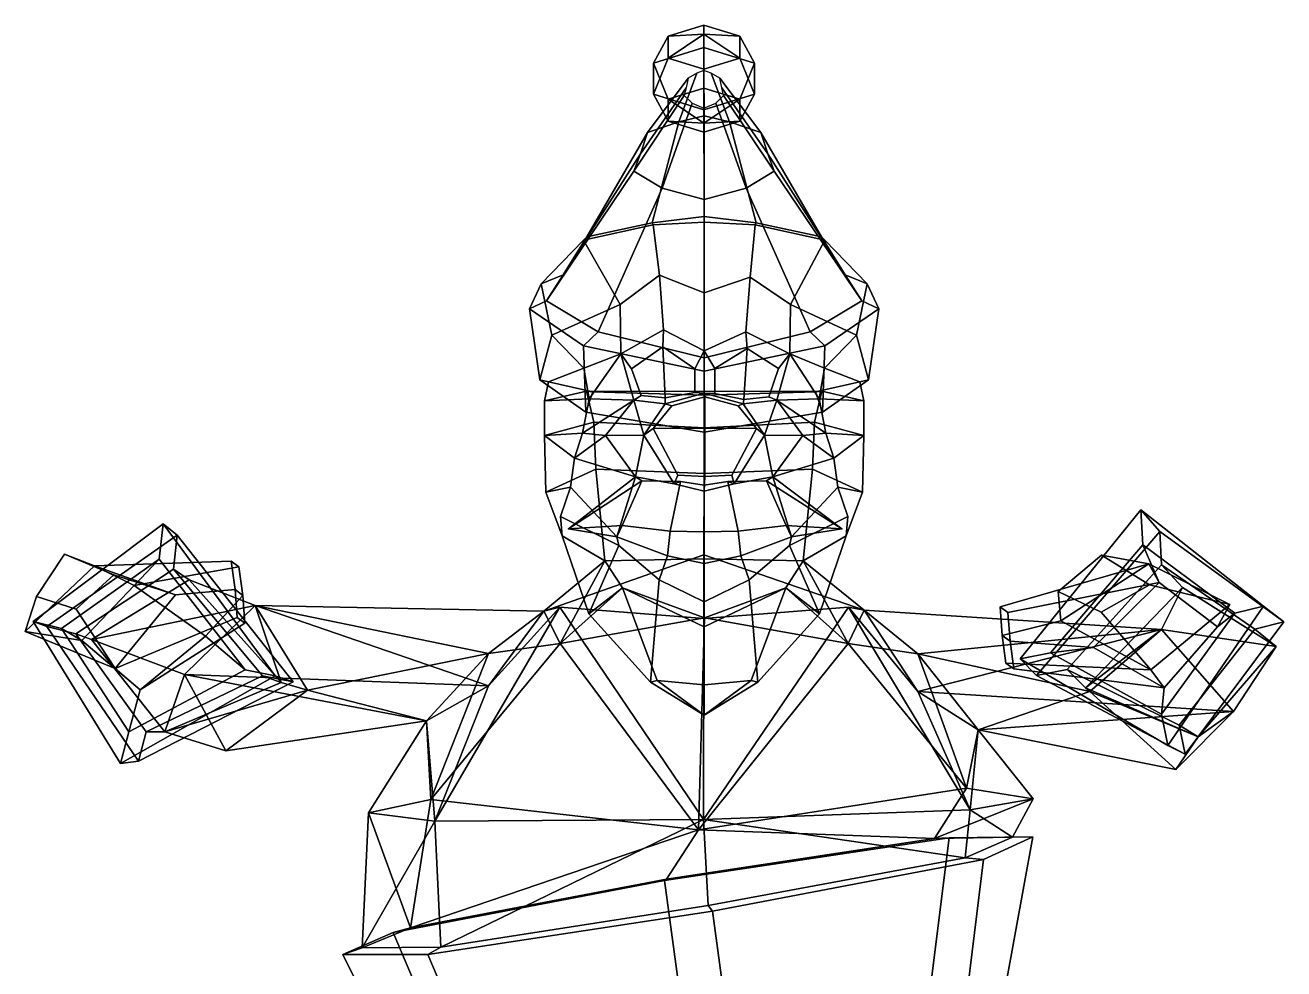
# Model space of a CAD drawing. Extents: x -260 to 219, y -153 to 395.
# Drawn here: x -259.8 to 219.1, y 36.3 to 395.3 of the extents above; entities that cross this region are included whole.
import ezdxf

# ---------------------------------------------------------------- set-up
doc = ezdxf.new("R2010")
doc.units = 0

msp = doc.modelspace()

# ---------------------------------------------------------------- linework, layer by layer
for p in [(-53.087593, 203.621521, 96.495125), (50.918976, 203.621521, 96.495125)]:
    msp.add_point(p)
for points in [[(-15.16676, 391.095703, -23.872442), (-1.557868, 395.278748, -30.054506), (-1.557866, 386.743835, -43.295696), (-20.803766, 380.828186, -34.552998)], [(-1.557871, 391.883362, -14.327083), (-1.557868, 395.278748, -30.054506), (-15.16676, 391.095703, -23.872442)], [(-1.557871, 391.883362, -14.327083), (12.051053, 391.095703, -23.87244), (-1.557868, 395.278748, -30.054506)], [(12.051053, 391.095703, -23.87244), (17.688026, 380.828186, -34.552998), (-1.557866, 386.743835, -43.295696), (-1.557868, 395.278748, -30.054506)], [(-20.80377, 368.996826, -17.067554), (-15.166762, 382.729675, -11.508414), (-15.16676, 391.095703, -23.872442), (-20.803766, 380.828186, -34.552998)], [(-1.557874, 378.546692, -5.326398), (-1.557871, 391.883362, -14.327083), (-15.166762, 382.729675, -11.508414)], [(-15.166762, 382.729675, -11.508414), (-1.557871, 391.883362, -14.327083), (-15.16676, 391.095703, -23.872442)], [(-1.557874, 378.546692, -5.326398), (12.051051, 382.729675, -11.508411), (-1.557871, 391.883362, -14.327083)], [(12.051051, 382.729675, -11.508411), (12.051053, 391.095703, -23.87244), (-1.557871, 391.883362, -14.327083)], [(17.688023, 368.996826, -17.067553), (17.688026, 380.828186, -34.552998), (12.051053, 391.095703, -23.87244), (12.051051, 382.729675, -11.508411)], [(-15.166757, 367.095276, -40.112091), (-20.803766, 380.828186, -34.552998), (-1.557866, 386.743835, -43.295696), (-1.557865, 371.278259, -46.294155)], [(12.051055, 367.095276, -40.112087), (-1.557865, 371.278259, -46.294155), (-1.557866, 386.743835, -43.295696), (17.688026, 380.828186, -34.552998)], [(-1.557873, 363.081177, -8.324883), (-1.557874, 378.546692, -5.326398), (-15.166762, 382.729675, -11.508414), (-20.80377, 368.996826, -17.067554)], [(-20.80377, 368.996826, -17.067554), (-20.803766, 380.828186, -34.552998), (-15.166757, 367.095276, -40.112091), (-15.166759, 358.729279, -27.748062)], [(-1.557873, 363.081177, -8.324883), (17.688023, 368.996826, -17.067553), (12.051051, 382.729675, -11.508411), (-1.557874, 378.546692, -5.326398)], [(17.688023, 368.996826, -17.067553), (12.051052, 358.729279, -27.748058), (12.051055, 367.095276, -40.112087), (17.688026, 380.828186, -34.552998)], [(-7.603781, 375.178345, -14.550315), (-8.353797, 371.498657, -17.069094), (-25.751518, 346.334167, 22.090275), (-23.072891, 354.492157, 33.183041)], [(-4.263281, 376.964905, -13.3274), (-7.603781, 375.178345, -14.550315), (-23.072891, 354.492157, 33.183041), (-11.142533, 358.452972, 38.568752)], [(-1.567859, 378.007507, -12.613706), (-4.263281, 376.964905, -13.3274), (-11.142533, 358.452972, 38.568752), (-1.516026, 360.764465, 41.711845)], [(-1.567859, 378.007507, -12.613706), (-1.516026, 360.764465, 41.711845), (8.110481, 358.452972, 38.568752), (1.127563, 376.964905, -13.327399)], [(1.127563, 376.964905, -13.327399), (8.110481, 358.452972, 38.568752), (20.04084, 354.492157, 33.183041), (4.468064, 375.178345, -14.550313)], [(4.468064, 375.178345, -14.550313), (20.04084, 354.492157, 33.183041), (22.719465, 346.334167, 22.090277), (5.218078, 371.498657, -17.069092)], [(-8.353797, 371.498657, -17.069094), (-9.040457, 368.530457, -19.100847), (-28.203876, 339.753571, 13.142376), (-25.751518, 346.334167, 22.090275)], [(-1.557873, 363.081177, -8.324883), (-20.80377, 368.996826, -17.067554), (-15.166759, 358.729279, -27.748062), (-1.55787, 354.546265, -21.566046)], [(-1.557876, 357.94162, -37.293423), (-15.166757, 367.095276, -40.112091), (-1.557865, 371.278259, -46.294155)], [(-1.557876, 357.94162, -37.293423), (-1.557865, 371.278259, -46.294155), (12.051055, 367.095276, -40.112087)], [(-1.557873, 363.081177, -8.324883), (-1.55787, 354.546265, -21.566046), (12.051052, 358.729279, -27.748058), (17.688023, 368.996826, -17.067553)], [(5.218078, 371.498657, -17.069092), (22.719465, 346.334167, 22.090277), (25.171827, 339.753571, 13.142379), (5.90474, 368.530457, -19.100845)], [(-9.040457, 368.530457, -19.100847), (-6.039512, 365.628967, -21.086916), (-17.486216, 333.320892, 4.395607), (-28.203876, 339.753571, 13.142376)], [(-6.039512, 365.628967, -21.086916), (-1.56786, 363.674316, -22.424938), (-1.516028, 328.987274, -1.497026), (-17.486216, 333.320892, 4.395607)], [(-15.166759, 358.729279, -27.748062), (-15.166757, 367.095276, -40.112091), (-1.557876, 357.94162, -37.293423)], [(2.903792, 365.628967, -21.086914), (14.454159, 333.320892, 4.395608), (-1.516028, 328.987274, -1.497026), (-1.56786, 363.674316, -22.424938)], [(12.051052, 358.729279, -27.748058), (-1.557876, 357.94162, -37.293423), (12.051055, 367.095276, -40.112087)], [(5.90474, 368.530457, -19.100845), (25.171827, 339.753571, 13.142379), (14.454159, 333.320892, 4.395608), (2.903792, 365.628967, -21.086914)], [(-1.488029, 322.523285, 92.132759), (-1.516026, 360.764465, 41.711845), (-11.142533, 358.452972, 38.568752), (-21.276293, 320.042511, 85.123764)], [(-1.488029, 322.523285, 92.132759), (18.30023, 320.042511, 85.123764), (8.110481, 358.452972, 38.568752), (-1.516026, 360.764465, 41.711845)], [(-55.177132, 300.319336, 48.989853), (-46.136597, 314.722412, 73.295334), (-23.072891, 354.492157, 33.183041), (-25.751518, 346.334167, 22.090275)], [(-46.136597, 314.722412, 73.295334), (-21.276293, 320.042511, 85.123764), (-11.142533, 358.452972, 38.568752), (-23.072891, 354.492157, 33.183041)], [(-1.55787, 354.546265, -21.566046), (-15.166759, 358.729279, -27.748062), (-1.557876, 357.94162, -37.293423)], [(-1.55787, 354.546265, -21.566046), (-1.557876, 357.94162, -37.293423), (12.051052, 358.729279, -27.748058)], [(43.160545, 314.722412, 73.295334), (20.04084, 354.492157, 33.183041), (8.110481, 358.452972, 38.568752), (18.30023, 320.042511, 85.123764)], [(52.201073, 300.319336, 48.989853), (22.719465, 346.334167, 22.090277), (20.04084, 354.492157, 33.183041), (43.160545, 314.722412, 73.295334)], [(-61.447071, 290.457428, 27.983513), (-55.177132, 300.319336, 48.989853), (-25.751518, 346.334167, 22.090275), (-28.203876, 339.753571, 13.142376)], [(58.471012, 290.457428, 27.983515), (25.171827, 339.753571, 13.142379), (22.719465, 346.334167, 22.090277), (52.201073, 300.319336, 48.989853)], [(-41.859158, 278.60022, 9.915109), (-61.447071, 290.457428, 27.983513), (-28.203876, 339.753571, 13.142376), (-17.486216, 333.320892, 4.395607)], [(38.883091, 278.60022, 9.915109), (14.454159, 333.320892, 4.395608), (25.171827, 339.753571, 13.142379), (58.471012, 290.457428, 27.983515)], [(-1.488031, 268.70694, -6.900535), (-41.859158, 278.60022, 9.915109), (-17.486216, 333.320892, 4.395607), (-1.516028, 328.987274, -1.497026)], [(-1.488031, 268.70694, -6.900535), (-1.516028, 328.987274, -1.497026), (14.454159, 333.320892, 4.395608), (38.883091, 278.60022, 9.915109)], [(-1.488029, 320.377899, 96.542175), (-1.488029, 322.523285, 92.132759), (-21.276293, 320.042511, 85.123764), (-20.887629, 319.312012, 90.473976)], [(-1.488029, 320.377899, 96.542175), (17.911566, 319.312012, 90.473976), (18.30023, 320.042511, 85.123764), (-1.488029, 322.523285, 92.132759)], [(-20.887629, 319.312012, 90.473976), (-21.276293, 320.042511, 85.123764), (-46.136597, 314.722412, 73.295334), (-47.378948, 313.50296, 78.487442)], [(-18.530802, 300.183899, 100.69799), (-20.887629, 319.312012, 90.473976), (-47.378948, 313.50296, 78.487442), (-33.471539, 289.057861, 92.467857)], [(-1.488031, 293.446777, 107.165222), (-1.488029, 320.377899, 96.542175), (-20.887629, 319.312012, 90.473976), (-18.530802, 300.183899, 100.69799)], [(-1.488031, 293.446777, 107.165222), (15.958465, 299.434906, 100.999649), (17.911566, 319.312012, 90.473976), (-1.488029, 320.377899, 96.542175)], [(15.958465, 299.434906, 100.999649), (31.367516, 289.057861, 92.467865), (44.402897, 313.50296, 78.487442), (17.911566, 319.312012, 90.473976)], [(17.911566, 319.312012, 90.473976), (44.402897, 313.50296, 78.487442), (43.160545, 314.722412, 73.295334), (18.30023, 320.042511, 85.123764)], [(-47.378948, 313.50296, 78.487442), (-46.136597, 314.722412, 73.295334), (-55.177132, 300.319336, 48.989853), (-63.475811, 296.849731, 51.520355)], [(-33.471539, 289.057861, 92.467857), (-47.378948, 313.50296, 78.487442), (-63.475811, 296.849731, 51.520355), (-59.428745, 277.363983, 76.627441)], [(31.367516, 289.057861, 92.467865), (56.45269, 277.363983, 76.627441), (60.499748, 296.849731, 51.520355), (44.402897, 313.50296, 78.487442)], [(44.402897, 313.50296, 78.487442), (60.499748, 296.849731, 51.520355), (52.201073, 300.319336, 48.989853), (43.160545, 314.722412, 73.295334)], [(-63.475811, 296.849731, 51.520355), (-55.177132, 300.319336, 48.989853), (-61.447071, 290.457428, 27.983513), (-68.001495, 287.409241, 27.423643)], [(-18.530802, 300.183899, 100.69799), (-33.471539, 289.057861, 92.467857), (-33.178829, 270.280487, 94.382607), (-16.962112, 279.393402, 105.70285)], [(-1.488031, 293.446777, 107.165222), (-18.530802, 300.183899, 100.69799), (-16.962112, 279.393402, 105.70285), (-1.488032, 271.331573, 108.303795)], [(-1.488031, 293.446777, 107.165222), (-1.488032, 271.331573, 108.303795), (14.38977, 278.597626, 105.763184), (15.958465, 299.434906, 100.999649)], [(15.958465, 299.434906, 100.999649), (14.38977, 278.597626, 105.763184), (31.074802, 270.280487, 94.382607), (31.367516, 289.057861, 92.467865)], [(60.499748, 296.849731, 51.520355), (65.025444, 287.409241, 27.423645), (58.471012, 290.457428, 27.983515), (52.201073, 300.319336, 48.989853)], [(-59.428745, 277.363983, 76.627441), (-63.475811, 296.849731, 51.520355), (-68.001495, 287.409241, 27.423643), (-64.002167, 260.336975, 42.819588)], [(56.45269, 277.363983, 76.627441), (61.026104, 260.336975, 42.819588), (65.025444, 287.409241, 27.423645), (60.499748, 296.849731, 51.520355)], [(-68.001495, 287.409241, 27.423643), (-61.447071, 290.457428, 27.983513), (-41.859158, 278.60022, 9.915109), (-47.387875, 273.341766, 7.926964)], [(-64.002167, 260.336975, 42.819588), (-68.001495, 287.409241, 27.423643), (-47.387875, 273.341766, 7.926964), (-46.492546, 248.026703, 19.584167)], [(-47.263206, 264.804474, 78.218208), (-33.178829, 270.280487, 94.382607), (-33.471539, 289.057861, 92.467857), (-59.428745, 277.363983, 76.627441)], [(44.287144, 264.804474, 78.218208), (56.45269, 277.363983, 76.627441), (31.367516, 289.057861, 92.467865), (31.074802, 270.280487, 94.382607)], [(65.025444, 287.409241, 27.423645), (44.411812, 273.341766, 7.926965), (38.883091, 278.60022, 9.915109), (58.471012, 290.457428, 27.983515)], [(61.026104, 260.336975, 42.819588), (43.516487, 248.026703, 19.584167), (44.411812, 273.341766, 7.926965), (65.025444, 287.409241, 27.423645)], [(-47.387875, 273.341766, 7.926964), (-41.859158, 278.60022, 9.915109), (-1.488031, 268.70694, -6.900535), (-1.488031, 263.652466, -9.772123)], [(-17.220961, 272.954041, 104.469688), (-16.962112, 279.393402, 105.70285), (-33.178829, 270.280487, 94.382607), (-29.158092, 264.585327, 94.654114)], [(-17.220961, 272.954041, 104.469688), (-5.073087, 264.582153, 106.095718), (-1.488032, 271.331573, 108.303795), (-16.962112, 279.393402, 105.70285)], [(14.896642, 272.258911, 104.268639), (14.38977, 278.597626, 105.763184), (-1.488032, 271.331573, 108.303795), (2.550161, 264.701416, 106.276031)], [(44.411812, 273.341766, 7.926965), (-1.488031, 263.652466, -9.772123), (-1.488031, 268.70694, -6.900535), (38.883091, 278.60022, 9.915109)], [(14.896642, 272.258911, 104.268639), (26.815987, 264.704834, 92.15062), (31.074802, 270.280487, 94.382607), (14.38977, 278.597626, 105.763184)], [(-59.428745, 277.363983, 76.627441), (-64.002167, 260.336975, 42.819588), (-60.696621, 259.555634, 41.953903), (-47.263206, 264.804474, 78.218208)], [(-46.492546, 248.026703, 19.584167), (-47.387875, 273.341766, 7.926964), (-1.488031, 263.652466, -9.772123), (-1.488033, 240.376007, 1.354337)], [(43.516487, 248.026703, 19.584167), (-1.488033, 240.376007, 1.354337), (-1.488031, 263.652466, -9.772123), (44.411812, 273.341766, 7.926965)], [(56.45269, 277.363983, 76.627441), (44.287144, 264.804474, 78.218208), (57.720566, 259.555634, 41.953903), (61.026104, 260.336975, 42.819588)], [(-45.290455, 253.115417, 78.655991), (-33.178829, 270.280487, 94.382607), (-47.263206, 264.804474, 78.218208)], [(-28.248562, 252.55481, 98.549278), (-33.178829, 270.280487, 94.382607), (-45.290455, 253.115417, 78.655991)], [(-25.411091, 254.395508, 97.547935), (-29.158092, 264.585327, 94.654114), (-33.178829, 270.280487, 94.382607), (-28.248562, 252.55481, 98.549278)], [(-16.321604, 253.460938, 102.64016), (-17.220961, 272.954041, 104.469688), (-29.158092, 264.585327, 94.654114), (-25.411091, 254.395508, 97.547935)], [(-5.073087, 264.582153, 106.095718), (-17.220961, 272.954041, 104.469688), (-16.321604, 253.460938, 102.64016), (-5.073087, 255.464905, 106.939919)], [(-5.073087, 255.464905, 106.939919), (-1.488032, 255.217468, 110.144325), (-1.488032, 271.331573, 108.303795), (-5.073087, 264.582153, 106.095718)], [(2.550161, 255.196808, 107.318275), (2.550161, 264.701416, 106.276031), (-1.488032, 271.331573, 108.303795), (-1.488032, 255.217468, 110.144325)], [(2.550161, 264.701416, 106.276031), (2.550161, 255.196808, 107.318275), (13.579628, 252.848572, 102.009949), (14.896642, 272.258911, 104.268639)], [(13.579628, 252.848572, 102.009949), (23.141953, 253.844604, 95.723228), (26.815987, 264.704834, 92.15062), (14.896642, 272.258911, 104.268639)], [(23.141953, 253.844604, 95.723228), (26.144537, 252.55481, 98.549278), (31.074802, 270.280487, 94.382607), (26.815987, 264.704834, 92.15062)], [(26.144537, 252.55481, 98.549278), (42.314388, 253.115417, 78.655991), (31.074802, 270.280487, 94.382607)], [(42.314388, 253.115417, 78.655991), (44.287144, 264.804474, 78.218208), (31.074802, 270.280487, 94.382607)], [(-47.263206, 264.804474, 78.218208), (-60.696621, 259.555634, 41.953903), (-62.201031, 252.299255, 42.462151), (-45.290455, 253.115417, 78.655991)], [(44.287144, 264.804474, 78.218208), (42.314388, 253.115417, 78.655991), (59.224968, 252.299255, 42.462151), (57.720566, 259.555634, 41.953903)], [(-64.002167, 260.336975, 42.819588), (-46.492546, 248.026703, 19.584167), (-43.906418, 255.775208, 16.107876), (-60.696621, 259.555634, 41.953903)], [(-62.201031, 252.299255, 42.462151), (-60.696621, 259.555634, 41.953903), (-43.906418, 255.775208, 16.107876), (-46.218781, 255.978638, 12.67251)], [(61.026104, 260.336975, 42.819588), (57.720566, 259.555634, 41.953903), (40.930359, 255.775208, 16.107876), (43.516487, 248.026703, 19.584167)], [(59.224968, 252.299255, 42.462151), (43.242714, 255.978638, 12.67251), (40.930359, 255.775208, 16.107876), (57.720566, 259.555634, 41.953903)], [(-62.222813, 239.105347, 44.641083), (-62.201031, 252.299255, 42.462151), (-46.218781, 255.978638, 12.67251), (-43.474003, 244.281586, 11.188781)], [(-46.492546, 248.026703, 19.584167), (-1.488033, 240.376007, 1.354337), (-1.488032, 254.563965, -0.820107), (-43.906418, 255.775208, 16.107876)], [(-46.218781, 255.978638, 12.67251), (-43.906418, 255.775208, 16.107876), (-1.488032, 254.563965, -0.820107), (-1.488032, 255.90448, -2.405132)], [(-43.474003, 244.281586, 11.188781), (-46.218781, 255.978638, 12.67251), (-1.488032, 255.90448, -2.405132), (-1.488032, 242.028259, -0.945824)], [(-16.321604, 253.460938, 102.64016), (-25.411091, 254.395508, 97.547935), (-28.248562, 252.55481, 98.549278), (-16.288712, 251.273895, 104.835991)], [(-1.229649, 242.014221, 128.666168), (-1.229649, 253.831116, 124.536148), (-13.852524, 250.396851, 121.01963), (-20.928852, 241.83252, 122.216965)], [(-16.321604, 253.460938, 102.64016), (-16.288712, 251.273895, 104.835991), (-1.488032, 255.217468, 110.144325), (-5.073087, 255.464905, 106.939919)], [(-1.229649, 253.831116, 124.536148), (-1.488032, 255.217468, 110.144325), (-16.288712, 251.273895, 104.835991), (-13.852524, 250.396851, 121.01963)], [(43.516487, 248.026703, 19.584167), (40.930359, 255.775208, 16.107876), (-1.488032, 254.563965, -0.820107), (-1.488033, 240.376007, 1.354337)], [(43.242714, 255.978638, 12.67251), (-1.488032, 255.90448, -2.405132), (-1.488032, 254.563965, -0.820107), (40.930359, 255.775208, 16.107876)], [(40.49794, 244.281586, 11.188781), (-1.488032, 242.028259, -0.945824), (-1.488032, 255.90448, -2.405132), (43.242714, 255.978638, 12.67251)], [(-1.229649, 253.831116, 124.536148), (11.393223, 250.396851, 121.01963), (13.312647, 251.273895, 104.835991), (-1.488032, 255.217468, 110.144325)], [(13.579628, 252.848572, 102.009949), (2.550161, 255.196808, 107.318275), (-1.488032, 255.217468, 110.144325), (13.312647, 251.273895, 104.835991)], [(-1.229649, 242.014221, 128.666168), (18.469551, 241.83252, 122.216965), (11.393223, 250.396851, 121.01963), (-1.229649, 253.831116, 124.536148)], [(13.579628, 252.848572, 102.009949), (13.312647, 251.273895, 104.835991), (26.144537, 252.55481, 98.549278), (23.141953, 253.844604, 95.723228)], [(59.246754, 239.105347, 44.641083), (40.49794, 244.281586, 11.188781), (43.242714, 255.978638, 12.67251), (59.224968, 252.299255, 42.462151)], [(-45.290455, 253.115417, 78.655991), (-62.201031, 252.299255, 42.462151), (-62.222813, 239.105347, 44.641083), (-47.732224, 240.016235, 78.504814)], [(-47.732224, 240.016235, 78.504814), (-28.248562, 252.55481, 98.549278), (-45.290455, 253.115417, 78.655991)], [(-39.078247, 239.199524, 101.72583), (-28.248562, 252.55481, 98.549278), (-47.732224, 240.016235, 78.504814)], [(-39.078247, 239.199524, 101.72583), (-24.446487, 239.352844, 104.760262), (-28.248562, 252.55481, 98.549278)], [(-24.446487, 239.352844, 104.760262), (-16.288712, 251.273895, 104.835991), (-28.248562, 252.55481, 98.549278)], [(-20.928852, 241.83252, 122.216965), (-13.852524, 250.396851, 121.01963), (-16.288712, 251.273895, 104.835991), (-24.446487, 239.352844, 104.760262)], [(18.469551, 241.83252, 122.216965), (21.470425, 239.352844, 104.760262), (13.312647, 251.273895, 104.835991), (11.393223, 250.396851, 121.01963)], [(21.470425, 239.352844, 104.760262), (26.144537, 252.55481, 98.549278), (13.312647, 251.273895, 104.835991)], [(36.102184, 239.199524, 101.72583), (26.144537, 252.55481, 98.549278), (21.470425, 239.352844, 104.760262)], [(44.756165, 240.016235, 78.504814), (42.314388, 253.115417, 78.655991), (26.144537, 252.55481, 98.549278)], [(36.102184, 239.199524, 101.72583), (44.756165, 240.016235, 78.504814), (26.144537, 252.55481, 98.549278)], [(42.314388, 253.115417, 78.655991), (44.756165, 240.016235, 78.504814), (59.246754, 239.105347, 44.641083), (59.224968, 252.299255, 42.462151)], [(-61.786457, 217.551086, 46.003769), (-62.222813, 239.105347, 44.641083), (-43.474003, 244.281586, 11.188781), (-42.681286, 226.293915, 14.099627)], [(-42.681286, 226.293915, 14.099627), (-43.474003, 244.281586, 11.188781), (-1.488032, 242.028259, -0.945824), (-1.488032, 224.668213, 3.485335)], [(39.705223, 226.293915, 14.099627), (-1.488032, 224.668213, 3.485335), (-1.488032, 242.028259, -0.945824), (40.49794, 244.281586, 11.188781)], [(58.810402, 217.551086, 46.003769), (39.705223, 226.293915, 14.099627), (40.49794, 244.281586, 11.188781), (59.246754, 239.105347, 44.641083)], [(-47.732224, 240.016235, 78.504814), (-62.222813, 239.105347, 44.641083), (-50.798298, 230.492859, 77.948036)], [(-50.798298, 230.492859, 77.948036), (-39.078247, 239.199524, 101.72583), (-47.732224, 240.016235, 78.504814)], [(-11.504524, 224.084534, 117.381271), (-20.928852, 241.83252, 122.216965), (-24.446487, 239.352844, 104.760262), (-12.954493, 220.765808, 104.511536)], [(-1.229649, 223.563049, 122.611298), (-1.229649, 242.014221, 128.666168), (-20.928852, 241.83252, 122.216965), (-11.504524, 224.084534, 117.381271)], [(-1.229649, 223.563049, 122.611298), (9.045225, 224.084534, 117.381271), (18.469551, 241.83252, 122.216965), (-1.229649, 242.014221, 128.666168)], [(9.045225, 224.084534, 117.381271), (9.978429, 220.765808, 104.511536), (21.470425, 239.352844, 104.760262), (18.469551, 241.83252, 122.216965)], [(47.822239, 230.492859, 77.948036), (44.756165, 240.016235, 78.504814), (36.102184, 239.199524, 101.72583)], [(44.756165, 240.016235, 78.504814), (47.822239, 230.492859, 77.948036), (59.246754, 239.105347, 44.641083)], [(-52.404041, 219.562988, 78.12674), (-50.798298, 230.492859, 77.948036), (-62.222813, 239.105347, 44.641083), (-61.786457, 217.551086, 46.003769)], [(-27.581627, 223.386169, 98.608398), (-39.078247, 239.199524, 101.72583), (-50.798298, 230.492859, 77.948036)], [(-27.581627, 223.386169, 98.608398), (-24.446487, 239.352844, 104.760262), (-39.078247, 239.199524, 101.72583)], [(-12.954493, 220.765808, 104.511536), (-24.446487, 239.352844, 104.760262), (-27.581627, 223.386169, 98.608398)], [(9.978429, 220.765808, 104.511536), (24.605564, 223.386169, 98.608398), (21.470425, 239.352844, 104.760262)], [(24.605564, 223.386169, 98.608398), (36.102184, 239.199524, 101.72583), (21.470425, 239.352844, 104.760262)], [(24.605564, 223.386169, 98.608398), (47.822239, 230.492859, 77.948036), (36.102184, 239.199524, 101.72583)], [(49.427982, 219.562988, 78.12674), (58.810402, 217.551086, 46.003769), (59.246754, 239.105347, 44.641083), (47.822239, 230.492859, 77.948036)], [(-52.404041, 219.562988, 78.12674), (-34.689636, 200.560211, 104.917747), (-27.581627, 223.386169, 98.608398), (-50.798298, 230.492859, 77.948036)], [(49.427982, 219.562988, 78.12674), (47.822239, 230.492859, 77.948036), (24.605564, 223.386169, 98.608398), (31.713572, 200.560211, 104.917747)], [(-55.457916, 200.939423, 50.112881), (-61.786457, 217.551086, 46.003769), (-42.681286, 226.293915, 14.099627), (-39.314499, 191.493225, 31.855993)], [(-39.314499, 191.493225, 31.855993), (-42.681286, 226.293915, 14.099627), (-1.488032, 224.668213, 3.485335), (-1.642652, 192.260437, 8.88728)], [(36.169563, 191.493225, 31.855993), (-1.642652, 192.260437, 8.88728), (-1.488032, 224.668213, 3.485335), (39.705223, 226.293915, 14.099627)], [(52.481853, 200.939423, 50.112881), (36.169563, 191.493225, 31.855993), (39.705223, 226.293915, 14.099627), (58.810402, 217.551086, 46.003769)], [(-25.215437, 221.965515, 112.608627), (-27.581627, 223.386169, 98.608398), (-53.087593, 203.621521, 96.495125)], [(-53.087593, 203.621521, 96.495125), (-27.581627, 223.386169, 98.608398), (-34.689636, 200.560211, 104.917747)], [(-32.692638, 204.916809, 115.00264), (-25.215437, 221.965515, 112.608627), (-53.087593, 203.621521, 96.495125)], [(-10.518066, 221.703247, 112.725739), (-25.215437, 221.965515, 112.608627), (-32.692638, 204.916809, 115.00264), (-14.479019, 202.725494, 123.670204)], [(-25.215437, 221.965515, 112.608627), (-10.518066, 221.703247, 112.725739), (-12.954493, 220.765808, 104.511536), (-27.581627, 223.386169, 98.608398)], [(-14.479019, 202.725494, 123.670204), (-1.488032, 202.522034, 124.353912), (-1.488032, 220.289246, 115.474304), (-10.518066, 221.703247, 112.725739)], [(-1.229649, 223.563049, 122.611298), (-11.504524, 224.084534, 117.381271), (-12.954493, 220.765808, 104.511536), (-1.488032, 217.978455, 110.43103)], [(-1.488032, 220.289246, 115.474304), (-1.488032, 217.978455, 110.43103), (-12.954493, 220.765808, 104.511536), (-10.518066, 221.703247, 112.725739)], [(-1.229649, 223.563049, 122.611298), (-1.488032, 217.978455, 110.43103), (9.978429, 220.765808, 104.511536), (9.045225, 224.084534, 117.381271)], [(11.502954, 202.725494, 123.670204), (7.542004, 221.703247, 112.725739), (-1.488032, 220.289246, 115.474304), (-1.488032, 202.522034, 124.353912)], [(-1.488032, 220.289246, 115.474304), (7.542004, 221.703247, 112.725739), (9.978429, 220.765808, 104.511536), (-1.488032, 217.978455, 110.43103)], [(22.239374, 221.965515, 112.608627), (24.605564, 223.386169, 98.608398), (9.978429, 220.765808, 104.511536), (7.542004, 221.703247, 112.725739)], [(7.542004, 221.703247, 112.725739), (11.502954, 202.725494, 123.670204), (29.716576, 204.916809, 115.00264), (22.239374, 221.965515, 112.608627)], [(22.239374, 221.965515, 112.608627), (50.918976, 203.621521, 96.495125), (24.605564, 223.386169, 98.608398)], [(29.716576, 204.916809, 115.00264), (50.918976, 203.621521, 96.495125), (22.239374, 221.965515, 112.608627)], [(50.918976, 203.621521, 96.495125), (31.713572, 200.560211, 104.917747), (24.605564, 223.386169, 98.608398)], [(-55.457916, 200.939423, 50.112881), (-56.127266, 208.304901, 81.29702), (-52.404041, 219.562988, 78.12674), (-61.786457, 217.551086, 46.003769)], [(-52.404041, 219.562988, 78.12674), (-56.127266, 208.304901, 81.29702), (-34.006466, 197.33847, 95.906563), (-34.689636, 200.560211, 104.917747)], [(49.427982, 219.562988, 78.12674), (31.713572, 200.560211, 104.917747), (31.030401, 197.33847, 95.906563), (53.151211, 208.304901, 81.29702)], [(52.481853, 200.939423, 50.112881), (58.810402, 217.551086, 46.003769), (49.427982, 219.562988, 78.12674), (53.151211, 208.304901, 81.29702)], [(124.904831, 147.911682, 81.551521), (118.742462, 154.252991, 113.474464), (164.678314, 210.924377, 111.5327), (171.935928, 202.661926, 81.061028)], [(118.742462, 154.252991, 113.474464), (130.282684, 156.455933, 115.589119), (165.423248, 197.626465, 114.343773), (164.678314, 210.924377, 111.5327)], [(211.374802, 174.272614, 129.983597), (219.050644, 168.258392, 98.330383), (171.935928, 202.661926, 81.061028), (164.678314, 210.924377, 111.5327)], [(211.374802, 174.272614, 129.983597), (164.678314, 210.924377, 111.5327), (165.423248, 197.626465, 114.343773), (200.458694, 171.622284, 128.096039)], [(-34.006466, 197.33847, 95.906563), (-56.127266, 208.304901, 81.29702), (-55.457916, 200.939423, 50.112881), (-45.379848, 171.291962, 66.107307)], [(31.030401, 197.33847, 95.906563), (42.403786, 171.291962, 66.107307), (52.481853, 200.939423, 50.112881), (53.151211, 208.304901, 81.29702)], [(-256.803589, 168.460571, 113.250252), (-207.275238, 205.599365, 118.907188), (-202.022293, 201.277618, 87.233971), (-251.519455, 166.524292, 80.610641)], [(-256.803589, 168.460571, 113.250252), (-245.961838, 165.719604, 115.416344), (-208.809952, 192.089783, 119.560806), (-207.275238, 205.599365, 118.907188)], [(-251.519455, 166.524292, 80.610641), (-202.022293, 201.277618, 87.233971), (-203.409439, 188.365997, 87.873161), (-240.523544, 163.702393, 82.810448)], [(-164.656448, 147.711823, 131.484421), (-207.275238, 205.599365, 118.907188), (-208.809952, 192.089783, 119.560806), (-176.153397, 150.000854, 129.230103)], [(-157.86676, 145.436523, 99.142723), (-202.022293, 201.277618, 87.233971), (-207.275238, 205.599365, 118.907188), (-164.656448, 147.711823, 131.484421)], [(-157.86676, 145.436523, 99.142723), (-169.574539, 147.726807, 96.849907), (-203.409439, 188.365997, 87.873161), (-202.022293, 201.277618, 87.233971)], [(-34.689636, 200.560211, 104.917747), (-32.692638, 204.916809, 115.00264), (-53.087593, 203.621521, 96.495125)], [(-14.479019, 202.725494, 123.670204), (-32.692638, 204.916809, 115.00264), (-34.689636, 200.560211, 104.917747), (-15.480646, 193.426453, 113.76458)], [(-1.488032, 202.522034, 124.353912), (-14.479019, 202.725494, 123.670204), (-15.480646, 193.426453, 113.76458), (-1.488032, 190.459656, 119.235947)], [(-1.488032, 202.522034, 124.353912), (-1.488032, 190.459656, 119.235947), (12.504581, 193.426453, 113.76458), (11.502954, 202.725494, 123.670204)], [(11.502954, 202.725494, 123.670204), (12.504581, 193.426453, 113.76458), (31.713572, 200.560211, 104.917747), (29.716576, 204.916809, 115.00264)], [(31.713572, 200.560211, 104.917747), (50.918976, 203.621521, 96.495125), (29.716576, 204.916809, 115.00264)], [(124.904831, 147.911682, 81.551521), (171.935928, 202.661926, 81.061028), (172.568878, 189.952972, 83.73011), (136.654327, 150.114929, 83.712418)], [(219.050644, 168.258392, 98.330383), (207.976898, 165.529114, 96.423676), (172.568878, 189.952972, 83.73011), (171.935928, 202.661926, 81.061028)], [(-45.379848, 171.291962, 66.107307), (-55.457916, 200.939423, 50.112881), (-39.314499, 191.493225, 31.855993), (-32.543373, 181.229004, 60.032959)], [(-21.848066, 145.290405, 97.859222), (-18.662941, 184.274963, 115.812431), (-34.006466, 197.33847, 95.906563), (-45.379848, 171.291962, 66.107307)], [(-18.662941, 184.274963, 115.812431), (-15.480646, 193.426453, 113.76458), (-34.689636, 200.560211, 104.917747), (-34.006466, 197.33847, 95.906563)], [(15.686874, 184.274963, 115.812431), (31.030401, 197.33847, 95.906563), (31.713572, 200.560211, 104.917747), (12.504581, 193.426453, 113.76458)], [(18.872002, 145.290405, 97.859222), (42.403786, 171.291962, 66.107307), (31.030401, 197.33847, 95.906563), (15.686874, 184.274963, 115.812431)], [(42.403786, 171.291962, 66.107307), (29.644087, 181.229004, 60.032959), (36.169563, 191.493225, 31.855993), (52.481853, 200.939423, 50.112881)], [(146.585159, 158.54425, 106.668602), (171.670532, 183.297119, 106.92205), (165.423248, 197.626465, 114.343773), (130.282684, 156.455933, 115.589119)], [(193.756073, 166.402008, 116.53376), (200.458694, 171.622284, 128.096039), (165.423248, 197.626465, 114.343773), (171.670532, 183.297119, 106.92205)], [(-255.484222, 177.875854, 198.589142), (-244.805038, 194.000061, 208.664841), (-233.435211, 189.582672, 140.67952), (-259.822601, 164.623871, 140.201431)], [(-240.412079, 173.11322, 215.835815), (-226.080658, 186.104523, 215.689774), (-244.805038, 194.000061, 208.664841), (-255.484222, 177.875854, 198.589142)], [(-238.248917, 161.121948, 109.539833), (-218.30481, 182.129456, 109.525314), (-208.809952, 192.089783, 119.560806), (-245.961838, 165.719604, 115.416344)], [(-226.080658, 186.104523, 215.689774), (-202.593277, 178.597961, 166.771835), (-233.435211, 189.582672, 140.67952), (-244.805038, 194.000061, 208.664841)], [(-191.211121, 162.849915, 119.201675), (-176.153397, 150.000854, 129.230103), (-208.809952, 192.089783, 119.560806), (-218.30481, 182.129456, 109.525314)], [(-1.606751, 193.750061, 5.078217), (-1.628473, 169.523071, -46.094997), (-56.453053, 173.812134, -36.493587), (-62.516197, 172.356812, 2.57964)], [(-1.606751, 193.750061, 5.078217), (-62.516197, 172.356812, 2.57964), (-39.314499, 191.493225, 31.855993), (-1.642652, 192.260437, 8.88728)], [(-1.488032, 175.929474, 122.178642), (-1.488032, 190.459656, 119.235947), (-15.480646, 193.426453, 113.76458), (-18.662941, 184.274963, 115.812431)], [(-1.642652, 192.260437, 8.88728), (36.169563, 191.493225, 31.855993), (59.373352, 172.733032, 2.272873), (-1.606751, 193.750061, 5.078217)], [(-1.606751, 193.750061, 5.078217), (59.373352, 172.733032, 2.272873), (53.363956, 173.812134, -36.493587), (-1.628473, 169.523071, -46.094997)], [(-1.488032, 175.929474, 122.178642), (15.686874, 184.274963, 115.812431), (12.504581, 193.426453, 113.76458), (-1.488032, 190.459656, 119.235947)], [(149.577988, 171.972534, 212.088593), (167.89064, 182.296448, 201.823898), (149.689651, 193.609741, 205.859665), (133.176468, 179.844299, 205.515137)], [(133.176468, 179.844299, 205.515137), (149.689651, 193.609741, 205.859665), (167.74971, 190.306824, 139.273514), (134.253128, 168.604553, 151.910324)], [(167.89064, 182.296448, 201.823898), (198.563248, 174.876617, 150.75824), (167.74971, 190.306824, 139.273514), (149.689651, 193.609741, 205.859665)], [(-259.822601, 164.623871, 140.201431), (-233.435211, 189.582672, 140.67952), (-218.30481, 182.129456, 109.525314), (-238.248917, 161.121948, 109.539833)], [(-240.523544, 163.702393, 82.810448), (-203.409439, 188.365997, 87.873161), (-197.375412, 184.205261, 52.468002), (-234.592636, 161.50238, 47.250999)], [(-181.512268, 191.335358, 169.165726), (-178.519104, 189.180969, 156.761612), (-218.30481, 182.129456, 109.525314), (-233.435211, 189.582672, 140.67952)], [(-179.946503, 180.520386, 172.30806), (-181.512268, 191.335358, 169.165726), (-233.435211, 189.582672, 140.67952), (-202.593277, 178.597961, 166.771835)], [(-177.069244, 178.342834, 159.860977), (-191.211121, 162.849915, 119.201675), (-218.30481, 182.129456, 109.525314), (-178.519104, 189.180969, 156.761612)], [(-197.375412, 184.205261, 52.468002), (-203.409439, 188.365997, 87.873161), (-169.574539, 147.726807, 96.849907), (-162.39975, 145.246765, 61.536594)], [(-179.946503, 180.520386, 172.30806), (-177.069244, 178.342834, 159.860977), (-178.519104, 189.180969, 156.761612), (-181.512268, 191.335358, 169.165726)], [(-62.516197, 172.356812, 2.57964), (-56.290886, 160.085449, 59.291286), (-39.314499, 191.493225, 31.855993)], [(-56.290886, 160.085449, 59.291286), (-32.543373, 181.229004, 60.032959), (-39.314499, 191.493225, 31.855993)], [(53.258915, 160.085449, 59.291286), (36.169563, 191.493225, 31.855993), (29.644087, 181.229004, 60.032959)], [(59.373352, 172.733032, 2.272873), (36.169563, 191.493225, 31.855993), (53.258915, 160.085449, 59.291286)], [(111.090103, 173.971741, 145.051132), (167.74971, 190.306824, 139.273514), (171.670532, 183.297119, 106.92205), (114.008354, 171.804871, 132.631378)], [(111.869339, 163.025726, 148.029007), (134.253128, 168.604553, 151.910324), (167.74971, 190.306824, 139.273514), (111.090103, 173.971741, 145.051132)], [(180.552872, 181.379211, 49.524952), (143.603134, 143.199524, 48.948235), (136.654327, 150.114929, 83.712418), (172.568878, 189.952972, 83.73011)], [(198.563248, 174.876617, 150.75824), (193.756073, 166.402008, 116.53376), (171.670532, 183.297119, 106.92205), (167.74971, 190.306824, 139.273514)], [(207.976898, 165.529114, 96.423676), (216.176147, 158.883911, 61.882351), (180.552872, 181.379211, 49.524952), (172.568878, 189.952972, 83.73011)], [(-240.412079, 173.11322, 215.835815), (-225.542572, 150.509644, 152.37915), (-202.593277, 178.597961, 166.771835), (-226.080658, 186.104523, 215.689774)], [(-234.592636, 161.50238, 47.250999), (-197.375412, 184.205261, 52.468002), (-172.33371, 174.42569, 7.006351)], [(-162.39975, 145.246765, 61.536594), (-172.33371, 174.42569, 7.006351), (-197.375412, 184.205261, 52.468002)], [(-1.488032, 132.773254, 101.101158), (-1.488032, 175.929474, 122.178642), (-18.662941, 184.274963, 115.812431), (-21.848066, 145.290405, 97.859222)], [(-1.488032, 132.773254, 101.101158), (18.872002, 145.290405, 97.859222), (15.686874, 184.274963, 115.812431), (-1.488032, 175.929474, 122.178642)], [(114.912018, 160.875732, 135.616516), (114.008354, 171.804871, 132.631378), (171.670532, 183.297119, 106.92205), (146.585159, 158.54425, 106.668602)], [(149.577988, 171.972534, 212.088593), (168.492203, 150.042725, 149.477798), (198.563248, 174.876617, 150.75824), (167.89064, 182.296448, 201.823898)], [(-240.412079, 173.11322, 215.835815), (-255.484222, 177.875854, 198.589142), (-259.822601, 164.623871, 140.201431), (-225.542572, 150.509644, 152.37915)], [(-179.184311, 169.963043, 175.241104), (-179.946503, 180.520386, 172.30806), (-202.593277, 178.597961, 166.771835), (-225.542572, 150.509644, 152.37915)], [(-176.193039, 167.800232, 162.796692), (-216.13028, 142.376831, 118.186951), (-191.211121, 162.849915, 119.201675), (-177.069244, 178.342834, 159.860977)], [(-179.184311, 169.963043, 175.241104), (-176.193039, 167.800232, 162.796692), (-177.069244, 178.342834, 159.860977), (-179.946503, 180.520386, 172.30806)], [(-1.411253, 169.820129, 67.180084), (-32.543373, 181.229004, 60.032959), (-56.290886, 160.085449, 59.291286)], [(-21.848066, 145.290405, 97.859222), (-45.379848, 171.291962, 66.107307), (-32.543373, 181.229004, 60.032959), (-19.429121, 145.982727, 81.952538)], [(-19.429121, 145.982727, 81.952538), (-32.543373, 181.229004, 60.032959), (-1.488032, 166.385254, 56.009388), (-1.488032, 144.348572, 77.656464)], [(-1.488032, 166.385254, 56.009388), (-32.543373, 181.229004, 60.032959), (-1.411253, 169.820129, 67.180084)], [(16.453056, 145.982727, 81.952538), (-1.488032, 144.348572, 77.656464), (-1.488032, 166.385254, 56.009388), (29.644087, 181.229004, 60.032959)], [(-1.488032, 166.385254, 56.009388), (-1.411253, 169.820129, 67.180084), (29.644087, 181.229004, 60.032959)], [(-1.411253, 169.820129, 67.180084), (53.258915, 160.085449, 59.291286), (29.644087, 181.229004, 60.032959)], [(18.872002, 145.290405, 97.859222), (16.453056, 145.982727, 81.952538), (29.644087, 181.229004, 60.032959), (42.403786, 171.291962, 66.107307)], [(149.577988, 171.972534, 212.088593), (133.176468, 179.844299, 205.515137), (134.253128, 168.604553, 151.910324), (168.492203, 150.042725, 149.477798)], [(143.603134, 143.199524, 48.948235), (180.552872, 181.379211, 49.524952), (172.526062, 165.417877, -0.156949)], [(216.176147, 158.883911, 61.882351), (172.526062, 165.417877, -0.156949), (180.552872, 181.379211, 49.524952)], [(-234.592636, 161.50238, 47.250999), (-172.33371, 174.42569, 7.006351), (-199.142838, 148.21521, -15.201373)], [(-83.582191, 143.872467, -30.62007), (-199.142838, 148.21521, -15.201373), (-172.33371, 174.42569, 7.006351)], [(-83.545555, 156.287415, 47.822578), (-62.516197, 172.356812, 2.57964), (-172.33371, 174.42569, 7.006351)], [(-83.545555, 156.287415, 47.822578), (-172.33371, 174.42569, 7.006351), (-152.43161, 142.320038, 44.102146)], [(-83.582191, 143.872467, -30.62007), (-172.33371, 174.42569, 7.006351), (-62.516197, 172.356812, 2.57964)], [(-162.39975, 145.246765, 61.536594), (-152.43161, 142.320038, 44.102146), (-172.33371, 174.42569, 7.006351)], [(-103.996239, 92.430939, -68.439156), (-56.453053, 173.812134, -36.493587), (-1.80128, 93.076401, -101.642479)], [(-103.996239, 92.430939, -68.439156), (-83.582191, 143.872467, -30.62007), (-56.453053, 173.812134, -36.493587)], [(-83.582191, 143.872467, -30.62007), (-62.516197, 172.356812, 2.57964), (-56.453053, 173.812134, -36.493587)], [(-1.80128, 93.076401, -101.642479), (-56.453053, 173.812134, -36.493587), (-1.628473, 169.523071, -46.094997)], [(99.758408, 96.719635, -66.184906), (-1.80128, 93.076401, -101.642479), (53.363956, 173.812134, -36.493587)], [(-1.80128, 93.076401, -101.642479), (-1.628473, 169.523071, -46.094997), (53.363956, 173.812134, -36.493587)], [(79.793388, 156.130035, 48.16592), (59.373352, 172.733032, 2.272873), (53.258915, 160.085449, 59.291286)], [(79.804848, 141.818848, -29.125074), (53.363956, 173.812134, -36.493587), (59.373352, 172.733032, 2.272873)], [(99.758408, 96.719635, -66.184906), (53.363956, 173.812134, -36.493587), (79.804848, 141.818848, -29.125074)], [(79.793388, 156.130035, 48.16592), (172.526062, 165.417877, -0.156949), (59.373352, 172.733032, 2.272873)], [(79.804848, 141.818848, -29.125074), (59.373352, 172.733032, 2.272873), (172.526062, 165.417877, -0.156949)], [(111.869339, 163.025726, 148.029007), (111.090103, 173.971741, 145.051132), (114.008354, 171.804871, 132.631378), (114.912018, 160.875732, 135.616516)], [(168.492203, 150.042725, 149.477798), (173.528915, 143.195465, 117.258087), (193.756073, 166.402008, 116.53376), (198.563248, 174.876617, 150.75824)], [(174.8974, 121.281586, 133.39566), (211.374802, 174.272614, 129.983597), (200.458694, 171.622284, 128.096039), (172.488525, 133.185486, 130.493896)], [(181.516418, 117.950928, 100.037735), (219.050644, 168.258392, 98.330383), (211.374802, 174.272614, 129.983597), (174.8974, 121.281586, 133.39566)], [(-216.67009, 115.23938, 90.507874), (-223.539871, 114.341003, 123.969109), (-256.803589, 168.460571, 113.250252), (-251.519455, 166.524292, 80.610641)], [(-223.539871, 114.341003, 123.969109), (-220.41095, 126.426788, 123.704559), (-245.961838, 165.719604, 115.416344), (-256.803589, 168.460571, 113.250252)], [(-179.184311, 169.963043, 175.241104), (-225.542572, 150.509644, 152.37915), (-216.13028, 142.376831, 118.186951), (-176.193039, 167.800232, 162.796692)], [(-83.545555, 156.287415, 47.822578), (-56.290886, 160.085449, 59.291286), (-62.516197, 172.356812, 2.57964)], [(-3.600403, 89.170197, 116.767677), (-1.411253, 169.820129, 67.180084), (-56.290886, 160.085449, 59.291286)], [(-3.600403, 89.170197, 116.767677), (53.258915, 160.085449, 59.291286), (-1.411253, 169.820129, 67.180084)], [(113.346535, 152.587494, 151.111572), (168.492203, 150.042725, 149.477798), (134.253128, 168.604553, 151.910324), (111.869339, 163.025726, 148.029007)], [(173.528915, 143.195465, 117.258087), (172.488525, 133.185486, 130.493896), (200.458694, 171.622284, 128.096039), (193.756073, 166.402008, 116.53376)], [(181.516418, 117.950928, 100.037735), (179.272217, 128.968903, 97.348724), (207.976898, 165.529114, 96.423676), (219.050644, 168.258392, 98.330383)], [(-225.542572, 150.509644, 152.37915), (-259.822601, 164.623871, 140.201431), (-238.248917, 161.121948, 109.539833), (-216.13028, 142.376831, 118.186951)], [(-216.67009, 115.23938, 90.507874), (-251.519455, 166.524292, 80.610641), (-240.523544, 163.702393, 82.810448), (-213.759323, 126.425598, 90.265709)], [(-216.13028, 142.376831, 118.186951), (-238.248917, 161.121948, 109.539833), (-245.961838, 165.719604, 115.416344), (-220.41095, 126.426788, 123.704559)], [(-206.696716, 126.424347, 54.760685), (-213.759323, 126.425598, 90.265709), (-240.523544, 163.702393, 82.810448), (-234.592636, 161.50238, 47.250999)], [(-216.13028, 142.376831, 118.186951), (-220.41095, 126.426788, 123.704559), (-176.153397, 150.000854, 129.230103), (-191.211121, 162.849915, 119.201675)], [(79.793388, 156.130035, 48.16592), (145.183685, 141.781494, 38.374718), (172.526062, 165.417877, -0.156949)], [(79.804848, 141.818848, -29.125074), (172.526062, 165.417877, -0.156949), (199.900436, 134.170227, -13.05442)], [(113.346535, 152.587494, 151.111572), (111.869339, 163.025726, 148.029007), (114.912018, 160.875732, 135.616516), (116.284775, 150.415833, 138.656067)], [(143.603134, 143.199524, 48.948235), (172.526062, 165.417877, -0.156949), (145.183685, 141.781494, 38.374718)], [(216.176147, 158.883911, 61.882351), (199.900436, 134.170227, -13.05442), (172.526062, 165.417877, -0.156949)], [(186.475098, 124.491821, 62.155518), (216.176147, 158.883911, 61.882351), (207.976898, 165.529114, 96.423676), (179.272217, 128.968903, 97.348724)], [(-206.696716, 126.424347, 54.760685), (-234.592636, 161.50238, 47.250999), (-199.142838, 148.21521, -15.201373)], [(-3.600403, 89.170197, 116.767677), (-56.290886, 160.085449, 59.291286), (-105.447533, 100.673294, 85.722649)], [(-105.447533, 100.673294, 85.722649), (-56.290886, 160.085449, 59.291286), (-83.545555, 156.287415, 47.822578)], [(-3.600403, 89.170197, 116.767677), (98.307114, 104.961975, 87.976898), (53.258915, 160.085449, 59.291286)], [(98.307114, 104.961975, 87.976898), (79.793388, 156.130035, 48.16592), (53.258915, 160.085449, 59.291286)], [(116.284775, 150.415833, 138.656067), (114.912018, 160.875732, 135.616516), (146.585159, 158.54425, 106.668602), (173.528915, 143.195465, 117.258087)], [(173.528915, 143.195465, 117.258087), (146.585159, 158.54425, 106.668602), (130.282684, 156.455933, 115.589119), (172.488525, 133.185486, 130.493896)], [(186.475098, 124.491821, 62.155518), (199.900436, 134.170227, -13.05442), (216.176147, 158.883911, 61.882351)], [(-107.175812, 130.668213, 6.659321), (-83.545555, 156.287415, 47.822578), (-152.43161, 142.320038, 44.102146)], [(-105.447533, 100.673294, 85.722649), (-83.545555, 156.287415, 47.822578), (-107.175812, 130.668213, 6.659321)], [(98.307114, 104.961975, 87.976898), (102.708794, 127.237518, 9.072468), (79.793388, 156.130035, 48.16592)], [(102.708794, 127.237518, 9.072468), (145.183685, 141.781494, 38.374718), (79.793388, 156.130035, 48.16592)], [(174.8974, 121.281586, 133.39566), (172.488525, 133.185486, 130.493896), (130.282684, 156.455933, 115.589119), (118.742462, 154.252991, 113.474464)], [(181.516418, 117.950928, 100.037735), (174.8974, 121.281586, 133.39566), (118.742462, 154.252991, 113.474464), (124.904831, 147.911682, 81.551521)], [(-223.539871, 114.341003, 123.969109), (-164.656448, 147.711823, 131.484421), (-176.153397, 150.000854, 129.230103), (-220.41095, 126.426788, 123.704559)], [(113.346535, 152.587494, 151.111572), (116.284775, 150.415833, 138.656067), (173.528915, 143.195465, 117.258087), (168.492203, 150.042725, 149.477798)], [(181.516418, 117.950928, 100.037735), (124.904831, 147.911682, 81.551521), (136.654327, 150.114929, 83.712418), (179.272217, 128.968903, 97.348724)], [(143.603134, 143.199524, 48.948235), (186.475098, 124.491821, 62.155518), (179.272217, 128.968903, 97.348724), (136.654327, 150.114929, 83.712418)], [(-216.67009, 115.23938, 90.507874), (-157.86676, 145.436523, 99.142723), (-164.656448, 147.711823, 131.484421), (-223.539871, 114.341003, 123.969109)], [(-216.67009, 115.23938, 90.507874), (-213.759323, 126.425598, 90.265709), (-169.574539, 147.726807, 96.849907), (-157.86676, 145.436523, 99.142723)], [(-162.39975, 145.246765, 61.536594), (-169.574539, 147.726807, 96.849907), (-213.759323, 126.425598, 90.265709), (-206.696716, 126.424347, 54.760685)], [(-206.696716, 126.424347, 54.760685), (-199.142838, 148.21521, -15.201373), (-183.534821, 119.165588, 15.437926)], [(-206.696716, 126.424347, 54.760685), (-152.43161, 142.320038, 44.102146), (-162.39975, 145.246765, 61.536594)], [(-107.175812, 130.668213, 6.659321), (-199.142838, 148.21521, -15.201373), (-83.582191, 143.872467, -30.62007)], [(-183.534821, 119.165588, 15.437926), (-199.142838, 148.21521, -15.201373), (-107.175812, 130.668213, 6.659321)], [(-103.996239, 92.430939, -68.439156), (-107.175812, 130.668213, 6.659321), (-83.582191, 143.872467, -30.62007)], [(-1.488032, 132.773254, 101.101158), (-21.848066, 145.290405, 97.859222), (-19.429121, 145.982727, 81.952538)], [(-1.488032, 132.773254, 101.101158), (-19.429121, 145.982727, 81.952538), (-1.488032, 144.348572, 77.656464)], [(-1.488032, 132.773254, 101.101158), (-1.488032, 144.348572, 77.656464), (16.453056, 145.982727, 81.952538)], [(-1.488032, 132.773254, 101.101158), (16.453056, 145.982727, 81.952538), (18.872002, 145.290405, 97.859222)], [(-206.696716, 126.424347, 54.760685), (-183.534821, 119.165588, 15.437926), (-152.43161, 142.320038, 44.102146)], [(-183.534821, 119.165588, 15.437926), (-107.175812, 130.668213, 6.659321), (-152.43161, 142.320038, 44.102146)], [(99.758408, 96.719635, -66.184906), (79.804848, 141.818848, -29.125074), (102.708794, 127.237518, 9.072468)], [(102.708794, 127.237518, 9.072468), (79.804848, 141.818848, -29.125074), (199.900436, 134.170227, -13.05442)], [(177.930374, 112.117615, 19.337626), (145.183685, 141.781494, 38.374718), (102.708794, 127.237518, 9.072468)], [(186.475098, 124.491821, 62.155518), (143.603134, 143.199524, 48.948235), (145.183685, 141.781494, 38.374718)], [(186.475098, 124.491821, 62.155518), (145.183685, 141.781494, 38.374718), (177.930374, 112.117615, 19.337626)], [(177.930374, 112.117615, 19.337626), (102.708794, 127.237518, 9.072468), (199.900436, 134.170227, -13.05442)], [(186.475098, 124.491821, 62.155518), (177.930374, 112.117615, 19.337626), (199.900436, 134.170227, -13.05442)], [(-105.447533, 100.673294, 85.722649), (-107.175812, 130.668213, 6.659321), (-129.199173, 95.574921, -0.238941)], [(-129.199173, 95.574921, -0.238941), (-107.175812, 130.668213, 6.659321), (-103.996239, 92.430939, -68.439156)], [(98.307114, 104.961975, 87.976898), (123.672127, 100.897446, 2.558713), (102.708794, 127.237518, 9.072468)], [(123.672127, 100.897446, 2.558713), (99.758408, 96.719635, -66.184906), (102.708794, 127.237518, 9.072468)], [(-113.27755, 51.88089, 65.636192), (-105.447533, 100.673294, 85.722649), (-129.199173, 95.574921, -0.238941)], [(-113.27755, 51.88089, 65.636192), (-3.600403, 89.170197, 116.767677), (-105.447533, 100.673294, 85.722649)], [(86.149559, 85.88446, 83.509323), (98.307114, 104.961975, 87.976898), (-3.600403, 89.170197, 116.767677)], [(86.149559, 85.88446, 83.509323), (123.672127, 100.897446, 2.558713), (98.307114, 104.961975, 87.976898)], [(86.149559, 85.88446, 83.509323), (115.854561, 86.384552, 10.718018), (123.672127, 100.897446, 2.558713)], [(115.854561, 86.384552, 10.718018), (99.758408, 96.719635, -66.184906), (123.672127, 100.897446, 2.558713)], [(97.786034, 78.485382, -70.546745), (-1.80128, 93.076401, -101.642479), (99.758408, 96.719635, -66.184906)], [(115.854561, 86.384552, 10.718018), (97.786034, 78.485382, -70.546745), (99.758408, 96.719635, -66.184906)], [(-113.27755, 51.88089, 65.636192), (-129.199173, 95.574921, -0.238941), (-131.660553, 44.181702, -11.464879)], [(-131.660553, 44.181702, -11.464879), (-129.199173, 95.574921, -0.238941), (-103.996239, 92.430939, -68.439156)], [(-131.660553, 44.181702, -11.464879), (-103.996239, 92.430939, -68.439156), (-101.641068, 44.481812, -88.419876)], [(-101.641068, 44.481812, -88.419876), (-103.996239, 92.430939, -68.439156), (-1.80128, 93.076401, -101.642479)], [(-101.641068, 44.481812, -88.419876), (-1.80128, 93.076401, -101.642479), (-0.005458, 60.339081, -109.526176)], [(97.786034, 78.485382, -70.546745), (-0.005458, 60.339081, -109.526176), (-1.80128, 93.076401, -101.642479)], [(-113.27755, 51.88089, 65.636192), (-15.840407, 70.378876, 104.616112), (-3.600403, 89.170197, 116.767677)], [(86.149559, 85.88446, 83.509323), (-3.600403, 89.170197, 116.767677), (-15.840407, 70.378876, 104.616112)], [(91.688805, 86.152725, 92.385582), (84.732841, 30.394455, 88.692085), (113.242836, 30.17981, 7.347073), (123.531105, 86.506256, 11.339219)], [(123.531105, 86.506256, 11.339219), (115.854561, 86.384552, 10.718018), (86.149559, 85.88446, 83.509323), (91.688805, 86.152725, 92.385582)], [(104.838028, 77.791779, -81.697769), (97.786034, 78.485382, -70.546745), (115.854561, 86.384552, 10.718018), (123.531105, 86.506256, 11.339219)], [(113.242836, 30.17981, 7.347073), (97.882065, 22.033508, -85.391266), (104.838028, 77.791779, -81.697769), (123.531105, 86.506256, 11.339219)], [(-9.187279, 15.518112, 114.398476), (84.732841, 30.394455, 88.692085), (91.688805, 86.152725, 92.385582), (-16.609085, 69.799042, 116.858208)], [(-16.609085, 69.799042, 116.858208), (91.688805, 86.152725, 92.385582), (86.149559, 85.88446, 83.509323), (-15.840407, 70.378876, 104.616112)], [(104.838028, 77.791779, -81.697769), (1.659336, 58.183319, -125.118202), (-0.005458, 60.339081, -109.526176), (97.786034, 78.485382, -70.546745)], [(97.882065, 22.033508, -85.391266), (9.090135, 3.896393, -127.577385), (1.659336, 58.183319, -125.118202), (104.838028, 77.791779, -81.697769)], [(-16.609085, 69.799042, 116.858208), (-15.840407, 70.378876, 104.616112), (-113.27755, 51.88089, 65.636192), (-119.766975, 50.098206, 73.43441)], [(-9.187279, 15.518112, 114.398476), (-16.609085, 69.799042, 116.858208), (-119.766975, 50.098206, 73.43441), (-98.227715, -0.801453, 72.294724)], [(-106.61776, 41.737244, -100.648941), (-101.641068, 44.481812, -88.419876), (-0.005458, 60.339081, -109.526176), (1.659336, 58.183319, -125.118202)], [(-85.078499, -9.162415, -101.788628), (-106.61776, 41.737244, -100.648941), (1.659336, 58.183319, -125.118202), (9.090135, 3.896393, -127.577385)], [(-139.019867, 41.739685, -12.191226), (-119.766975, 50.098206, 73.43441), (-113.27755, 51.88089, 65.636192), (-131.660553, 44.181702, -11.464879)], [(-119.766975, 50.098206, 73.43441), (-139.019867, 41.739685, -12.191226), (-114.1483, -8.591797, -13.032264), (-98.227715, -0.801453, 72.294724)], [(-106.61776, 41.737244, -100.648941), (-139.019867, 41.739685, -12.191226), (-131.660553, 44.181702, -11.464879), (-101.641068, 44.481812, -88.419876)], [(-114.1483, -8.591797, -13.032264), (-139.019867, 41.739685, -12.191226), (-106.61776, 41.737244, -100.648941), (-85.078499, -9.162415, -101.788628)]]:
    msp.add_3dface(points)

doc.saveas('drawing.dxf')
